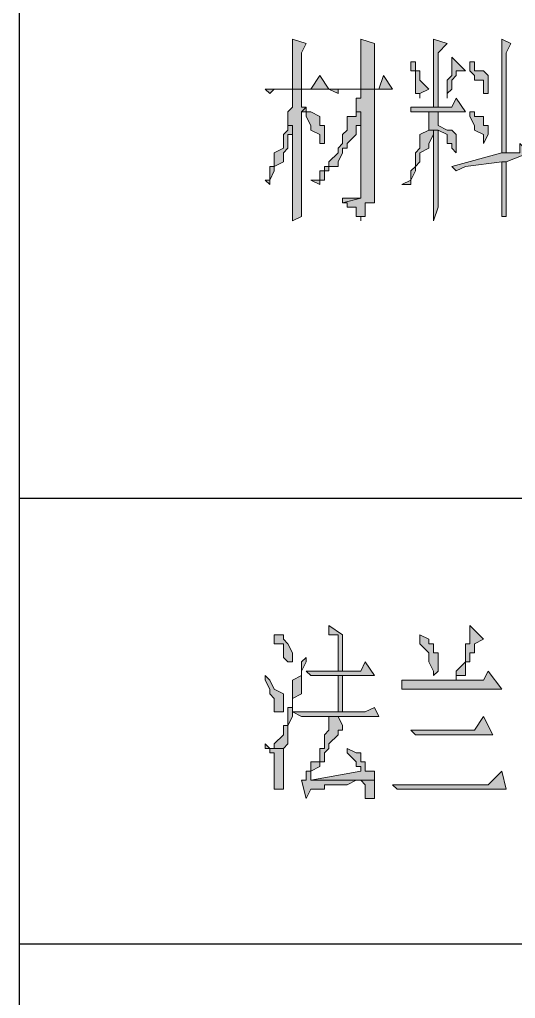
# Model space of a CAD drawing. Header units: millimetres. Extents: x 20 to 821, y 1 to 1134.
# Drawn here: x 557.64 to 577.26, y 827.96 to 866.71 of the extents above; entities that cross this region are included whole.
import ezdxf

# ---------------------------------------------------------------- set-up
doc = ezdxf.new("R2010")
doc.units = ezdxf.units.MM
doc.layers.add('1', color=7, linetype='Continuous')

msp = doc.modelspace()

# ---------------------------------------------------------------- hatches: boundary and pattern name
h = msp.add_hatch(color=0)
h.dxf.hatch_style = 2
h.paths.add_polyline_path([(568.44, 865.941732), (568.44, 863.961732), (568.8, 863.961732), (568.8, 865.401732), (568.98, 865.761732)])
h = msp.add_hatch(color=0)
h.dxf.hatch_style = 2
h.paths.add_polyline_path([(571.14, 865.941732), (571.14, 863.961732), (571.68, 863.961732), (571.68, 865.761732)])
h = msp.add_hatch(color=0)
h.dxf.hatch_style = 2
h.paths.add_polyline_path([(574.02, 865.941732), (574.02, 863.241732), (574.2, 863.241732), (574.2, 865.401732), (574.56, 865.761732)])
h = msp.add_hatch(color=0)
h.dxf.hatch_style = 2
h.paths.add_polyline_path([(576.72, 865.941732), (576.72, 861.801732), (576.72, 861.621732), (576.72, 861.441732), (576.9, 861.441732), (576.9, 865.401732), (577.08, 865.761732)])
h = msp.add_hatch(color=0)
h.dxf.hatch_style = 2
h.paths.add_polyline_path([(573.12, 865.041732), (573.12, 864.681732), (573.3, 864.681732), (573.3, 863.781732), (573.48, 863.781732), (573.48, 863.601732), (573.48, 863.781732), (573.84, 863.961732), (573.48, 864.321732), (573.48, 864.681732), (573.3, 864.681732), (573.3, 865.041732)])
h = msp.add_hatch(color=0)
h.dxf.hatch_style = 2
h.paths.add_polyline_path([(574.74, 865.221732), (574.74, 864.501732), (574.56, 864.321732), (574.56, 863.601732), (574.56, 863.781732), (574.74, 863.961732), (574.74, 864.321732), (574.92, 864.501732), (574.92, 864.681732), (575.28, 864.681732)])
h = msp.add_hatch(color=0)
h.dxf.hatch_style = 2
h.paths.add_polyline_path([(575.46, 865.041732), (575.46, 864.681732), (575.64, 864.501732), (575.64, 864.321732), (576, 864.321732), (576, 863.781732), (576.18, 863.781732), (576.18, 864.501732), (576, 864.681732), (575.64, 864.681732), (575.64, 865.041732)])
h = msp.add_hatch(color=0)
h.dxf.hatch_style = 2
h.paths.add_polyline_path([(569.52, 864.501732), (569.16, 863.961732), (567.36, 863.961732), (567.54, 863.781732), (567.72, 863.961732), (569.88, 863.961732)])
h = msp.add_hatch(color=0)
h.dxf.hatch_style = 2
h.paths.add_polyline_path([(572.04, 864.501732), (571.86, 863.961732), (569.88, 863.961732), (570.24, 863.781732), (570.24, 863.961732), (571.14, 863.961732), (572.4, 863.961732)])
h = msp.add_hatch(color=0)
h.dxf.hatch_style = 2
h.paths.add_polyline_path([(568.8, 863.961732), (568.44, 863.961732), (568.44, 863.781732), (568.44, 863.241732), (568.26, 863.061732), (568.26, 862.521732), (568.44, 862.521732), (568.44, 859.641732), (568.44, 859.461732), (568.44, 858.741732), (568.8, 858.921732), (568.8, 863.061732), (568.98, 863.241732), (568.8, 863.241732)])
h = msp.add_hatch(color=0)
h.dxf.hatch_style = 2
h.paths.add_polyline_path([(571.68, 863.961732), (571.14, 863.961732), (571.14, 863.781732), (571.14, 863.601732), (570.96, 863.601732), (570.96, 863.061732), (571.14, 863.061732), (571.14, 859.641732), (570.42, 859.461732), (570.6, 859.461732), (570.6, 859.281732), (570.96, 859.281732), (570.96, 858.921732), (571.14, 858.921732), (571.14, 858.741732), (571.14, 858.921732), (571.32, 858.921732), (571.32, 859.461732), (571.68, 859.461732)])
h = msp.add_hatch(color=0)
h.dxf.hatch_style = 2
h.paths.add_polyline_path([(574.92, 863.601732), (574.74, 863.241732), (573.12, 863.241732), (573.12, 863.061732), (575.28, 863.061732)])
h = msp.add_hatch(color=0)
h.dxf.hatch_style = 2
h.paths.add_polyline_path([(568.98, 863.241732), (568.8, 863.061732), (568.98, 863.061732), (568.98, 862.881732), (569.16, 862.521732), (569.16, 862.341732), (569.52, 862.161732), (569.52, 861.801732), (569.7, 861.801732), (569.7, 862.521732), (569.52, 862.521732), (569.52, 862.881732), (569.16, 863.061732), (568.98, 863.061732)])
h = msp.add_hatch(color=0)
h.dxf.hatch_style = 2
h.paths.add_polyline_path([(570.96, 863.061732), (570.96, 862.881732), (570.6, 862.881732), (570.6, 862.341732), (570.42, 862.161732), (570.42, 861.801732), (570.24, 861.621732), (570.24, 861.441732), (569.88, 861.081732), (569.88, 860.901732), (569.7, 860.901732), (569.7, 860.721732), (569.52, 860.721732), (569.52, 860.361732), (569.16, 860.361732), (569.52, 860.181732), (569.52, 860.361732), (569.7, 860.361732), (569.7, 860.721732), (569.88, 860.721732), (569.88, 860.901732), (570.24, 860.901732), (570.24, 861.081732), (570.42, 861.441732), (570.42, 861.621732), (570.6, 861.621732), (570.6, 861.801732), (570.96, 862.161732), (570.96, 862.521732), (571.14, 862.521732), (571.14, 863.061732)])
h = msp.add_hatch(color=0)
h.dxf.hatch_style = 2
h.paths.add_polyline_path([(574.2, 863.061732), (573.84, 863.061732), (573.84, 862.881732), (573.84, 862.341732), (574.2, 862.341732), (574.56, 862.161732), (574.56, 861.801732), (574.74, 861.801732), (574.74, 861.621732), (574.92, 861.441732), (574.92, 862.161732), (574.74, 862.341732), (574.56, 862.341732), (574.2, 862.521732)])
h = msp.add_hatch(color=0)
h.dxf.hatch_style = 2
h.paths.add_polyline_path([(575.46, 863.061732), (575.46, 862.881732), (575.64, 862.521732), (575.64, 862.341732), (576, 862.161732), (576, 861.801732), (576.18, 862.161732), (576.18, 862.521732), (576, 862.521732), (576, 862.881732), (575.64, 862.881732), (575.64, 863.061732)])
h = msp.add_hatch(color=0)
h.dxf.hatch_style = 2
h.paths.add_polyline_path([(568.26, 862.521732), (568.26, 862.341732), (568.08, 862.161732), (568.08, 861.621732), (567.72, 861.441732), (567.72, 860.901732), (567.54, 860.901732), (567.54, 860.361732), (567.36, 860.361732), (567.54, 860.181732), (567.54, 860.361732), (567.72, 860.721732), (567.72, 860.901732), (568.08, 861.081732), (568.08, 861.441732), (568.26, 861.621732), (568.26, 862.161732), (568.44, 862.161732), (568.44, 862.521732)])
h = msp.add_hatch(color=0)
h.dxf.hatch_style = 2
h.paths.add_polyline_path([(573.84, 862.341732), (573.48, 862.161732), (573.48, 861.621732), (573.3, 861.441732), (573.3, 860.901732), (573.12, 860.721732), (573.12, 860.361732), (572.76, 860.181732), (573.12, 860.181732), (573.12, 860.361732), (573.3, 860.721732), (573.3, 860.901732), (573.48, 861.081732), (573.48, 861.441732), (573.84, 861.621732), (573.84, 861.801732), (574.02, 862.161732), (574.02, 862.341732)])
h = msp.add_hatch(color=0)
h.dxf.hatch_style = 2
h.paths.add_polyline_path([(573.84, 862.341732), (574.02, 862.341732), (574.02, 862.161732), (574.02, 858.741732), (574.2, 859.281732), (574.2, 859.461732), (574.2, 859.641732), (574.2, 862.341732)])
h = msp.add_hatch(color=0)
h.dxf.hatch_style = 2
h.paths.add_polyline_path([(577.44, 861.801732), (577.44, 861.441732), (576.9, 861.441732), (576.72, 861.441732), (574.74, 860.901732), (574.92, 860.721732), (575.28, 860.901732), (576.72, 861.081732), (576.9, 861.081732), (577.8, 861.441732)])
h = msp.add_hatch(color=0)
h.dxf.hatch_style = 2
h.paths.add_polyline_path([(576.9, 861.081732), (576.72, 861.081732), (576.72, 860.901732), (576.72, 858.921732), (576.9, 858.921732), (576.9, 860.361732), (576.9, 860.721732)])
h = msp.add_hatch(color=0)
h.dxf.hatch_style = 2
h.paths.add_polyline_path([(570.42, 859.641732), (570.42, 859.461732), (571.14, 859.641732)])
h = msp.add_hatch(color=0)
h.dxf.hatch_style = 2
h.paths.add_polyline_path([(569.88, 842.721732), (569.88, 842.361732), (570.24, 842.361732), (570.24, 840.921732), (570.42, 840.921732), (570.42, 842.361732)])
h = msp.add_hatch(color=0)
h.dxf.hatch_style = 2
h.paths.add_polyline_path([(575.46, 842.721732), (575.46, 842.001732), (575.28, 842.001732), (575.28, 841.281732), (574.92, 840.921732), (574.92, 840.561732), (574.92, 840.741732), (575.28, 840.741732), (575.28, 840.921732), (575.28, 841.281732), (575.46, 841.281732), (575.46, 841.641732), (575.64, 841.641732), (575.64, 842.001732), (576, 842.181732)])
h = msp.add_hatch(color=0)
h.dxf.hatch_style = 2
h.paths.add_polyline_path([(567.72, 842.361732), (567.72, 842.001732), (568.08, 842.001732), (568.08, 841.461732), (568.26, 841.281732), (568.44, 841.281732), (568.44, 841.461732), (568.44, 841.641732), (568.26, 842.001732), (568.08, 842.181732), (568.08, 842.361732)])
h = msp.add_hatch(color=0)
h.dxf.hatch_style = 2
h.paths.add_polyline_path([(573.48, 842.361732), (573.48, 842.001732), (573.84, 841.641732), (573.84, 841.281732), (574.02, 840.921732), (574.02, 840.741732), (574.2, 840.921732), (574.2, 841.641732), (574.02, 841.641732), (574.02, 842.001732), (573.84, 842.001732), (573.84, 842.181732)])
h = msp.add_hatch(color=0)
h.dxf.hatch_style = 2
h.paths.add_polyline_path([(568.98, 841.461732), (568.8, 841.281732), (568.8, 840.741732), (568.44, 840.561732), (568.44, 839.481732), (568.26, 839.481732), (568.26, 838.761732), (568.08, 838.761732), (568.08, 838.401732), (567.72, 838.041732), (567.72, 837.861732), (567.54, 837.861732), (568.08, 837.861732), (568.26, 838.041732), (568.26, 838.761732), (568.44, 839.121732), (568.44, 839.841732), (568.8, 840.021732), (568.8, 840.921732), (568.98, 841.281732)])
h = msp.add_hatch(color=0)
h.dxf.hatch_style = 2
h.paths.add_polyline_path([(571.32, 841.281732), (571.14, 840.921732), (568.98, 840.921732), (569.16, 840.741732), (571.68, 840.741732)])
h = msp.add_hatch(color=0)
h.dxf.hatch_style = 2
h.paths.add_polyline_path([(567.36, 840.741732), (567.36, 840.561732), (567.54, 840.201732), (567.54, 840.021732), (567.72, 839.841732), (567.72, 839.301732), (568.08, 839.301732), (568.08, 840.021732), (567.72, 840.201732), (567.54, 840.561732)])
h = msp.add_hatch(color=0)
h.dxf.hatch_style = 2
h.paths.add_polyline_path([(570.24, 839.301732), (570.42, 839.301732), (570.42, 840.741732), (570.24, 840.741732)])
h = msp.add_hatch(color=0)
h.dxf.hatch_style = 2
h.paths.add_polyline_path([(576.18, 840.921732), (576, 840.561732), (572.76, 840.561732), (572.76, 840.201732), (576.72, 840.201732)])
h = msp.add_hatch(color=0)
h.dxf.hatch_style = 2
h.paths.add_polyline_path([(571.68, 839.481732), (571.32, 839.301732), (568.44, 839.301732), (568.8, 839.121732), (571.86, 839.121732)])
h = msp.add_hatch(color=0)
h.dxf.hatch_style = 2
h.paths.add_polyline_path([(570.24, 839.121732), (569.88, 839.121732), (569.88, 838.761732), (569.88, 838.581732), (569.7, 838.401732), (569.7, 837.861732), (569.52, 837.861732), (569.52, 837.321732), (569.16, 837.321732), (569.16, 836.961732), (568.98, 836.961732), (568.98, 836.601732), (568.8, 836.601732), (568.98, 835.881732), (569.16, 836.241732), (569.7, 836.241732), (569.7, 836.421732), (570.6, 836.421732), (570.96, 836.601732), (569.16, 836.601732), (569.16, 836.961732), (569.52, 837.141732), (569.52, 837.321732), (569.7, 837.321732), (569.7, 837.681732), (569.88, 837.861732), (569.88, 838.041732), (570.24, 838.401732), (570.24, 838.581732), (570.42, 838.581732), (570.42, 838.761732)])
h = msp.add_hatch(color=0)
h.dxf.hatch_style = 2
h.paths.add_polyline_path([(576, 839.121732), (575.64, 838.581732), (573.12, 838.581732), (573.3, 838.401732), (576.36, 838.401732)])
h = msp.add_hatch(color=0)
h.dxf.hatch_style = 2
h.paths.add_polyline_path([(567.36, 838.041732), (567.36, 837.861732), (567.54, 837.861732), (567.54, 837.681732), (567.72, 837.681732), (567.72, 836.241732), (568.08, 836.241732), (568.08, 836.601732), (568.08, 836.961732), (568.08, 837.861732), (567.54, 837.861732)])
h = msp.add_hatch(color=0)
h.dxf.hatch_style = 2
h.paths.add_polyline_path([(570.6, 837.861732), (570.6, 837.681732), (570.96, 837.321732), (570.96, 837.141732), (571.14, 837.141732), (571.14, 836.961732), (569.16, 836.601732), (571.68, 836.601732), (571.68, 836.961732), (571.32, 836.961732), (571.32, 837.141732), (571.32, 837.321732), (571.14, 837.321732), (571.14, 837.681732), (570.96, 837.681732)])
h = msp.add_hatch(color=0)
h.dxf.hatch_style = 2
h.paths.add_polyline_path([(576.72, 836.961732), (576.18, 836.421732), (572.4, 836.421732), (572.58, 836.241732), (576.9, 836.241732)])
h = msp.add_hatch(color=0)
h.dxf.hatch_style = 2
h.paths.add_polyline_path([(571.68, 836.601732), (571.14, 836.601732), (571.32, 836.421732), (571.32, 835.881732), (571.68, 835.881732)])

# ---------------------------------------------------------------- linework, layer by layer
at = {"layer": '1', "color": 0, "lineweight": 25}
for points in [[(557.64, 0.501732), (557.64, 1133.601732)], [(557.64, 847.761732), (821.16, 847.761732)], [(557.64, 830.121732), (821.16, 830.121732)]]:
    msp.add_lwpolyline(points, dxfattribs=at)
at = {"layer": '1', "color": 0, "lineweight": 5}
for points in [[(568.44, 865.941732), (568.44, 863.961732), (568.8, 863.961732), (568.8, 865.401732), (568.98, 865.761732), (568.44, 865.941732)], [(571.14, 865.941732), (571.14, 863.961732), (571.68, 863.961732), (571.68, 865.761732), (571.14, 865.941732)], [(574.02, 865.941732), (574.02, 863.241732), (574.2, 863.241732), (574.2, 865.401732), (574.56, 865.761732), (574.02, 865.941732)], [(576.72, 865.941732), (576.72, 861.801732), (576.72, 861.621732), (576.72, 861.441732), (576.9, 861.441732), (576.9, 865.401732), (577.08, 865.761732), (576.72, 865.941732)], [(573.12, 865.041732), (573.12, 864.681732), (573.3, 864.681732), (573.3, 863.781732), (573.48, 863.781732), (573.48, 863.601732), (573.48, 863.781732), (573.84, 863.961732), (573.48, 864.321732), (573.48, 864.681732), (573.3, 864.681732), (573.3, 865.041732), (573.12, 865.041732)], [(574.74, 865.221732), (574.74, 864.501732), (574.56, 864.321732), (574.56, 863.601732), (574.56, 863.781732), (574.74, 863.961732), (574.74, 864.321732), (574.92, 864.501732), (574.92, 864.681732), (575.28, 864.681732), (574.74, 865.221732)], [(575.46, 865.041732), (575.46, 864.681732), (575.64, 864.501732), (575.64, 864.321732), (576, 864.321732), (576, 863.781732), (576.18, 863.781732), (576.18, 864.501732), (576, 864.681732), (575.64, 864.681732), (575.64, 865.041732), (575.46, 865.041732)], [(569.52, 864.501732), (569.16, 863.961732), (567.36, 863.961732), (567.54, 863.781732), (567.72, 863.961732), (569.88, 863.961732), (569.52, 864.501732)], [(572.04, 864.501732), (571.86, 863.961732), (569.88, 863.961732), (570.24, 863.781732), (570.24, 863.961732), (571.14, 863.961732), (572.4, 863.961732), (572.04, 864.501732)], [(568.8, 863.961732), (568.44, 863.961732), (568.44, 863.781732), (568.44, 863.241732), (568.26, 863.061732), (568.26, 862.521732), (568.44, 862.521732), (568.44, 859.641732), (568.44, 859.461732), (568.44, 858.741732), (568.8, 858.921732), (568.8, 863.061732), (568.98, 863.241732), (568.8, 863.241732), (568.8, 863.961732)], [(571.68, 863.961732), (571.14, 863.961732), (571.14, 863.781732), (571.14, 863.601732), (570.96, 863.601732), (570.96, 863.061732), (571.14, 863.061732), (571.14, 859.641732), (570.42, 859.461732), (570.6, 859.461732), (570.6, 859.281732), (570.96, 859.281732), (570.96, 858.921732), (571.14, 858.921732), (571.14, 858.741732), (571.14, 858.921732), (571.32, 858.921732), (571.32, 859.461732), (571.68, 859.461732), (571.68, 863.961732)], [(574.92, 863.601732), (574.74, 863.241732), (573.12, 863.241732), (573.12, 863.061732), (575.28, 863.061732), (574.92, 863.601732)], [(568.98, 863.241732), (568.8, 863.061732), (568.98, 863.061732), (568.98, 862.881732), (569.16, 862.521732), (569.16, 862.341732), (569.52, 862.161732), (569.52, 861.801732), (569.7, 861.801732), (569.7, 862.521732), (569.52, 862.521732), (569.52, 862.881732), (569.16, 863.061732), (568.98, 863.061732), (568.98, 863.241732)], [(570.96, 863.061732), (570.96, 862.881732), (570.6, 862.881732), (570.6, 862.341732), (570.42, 862.161732), (570.42, 861.801732), (570.24, 861.621732), (570.24, 861.441732), (569.88, 861.081732), (569.88, 860.901732), (569.7, 860.901732), (569.7, 860.721732), (569.52, 860.721732), (569.52, 860.361732), (569.16, 860.361732), (569.52, 860.181732), (569.52, 860.361732), (569.52, 860.361732), (569.7, 860.361732), (569.7, 860.721732), (569.88, 860.721732), (569.88, 860.901732), (570.24, 860.901732), (570.24, 861.081732), (570.42, 861.441732), (570.42, 861.621732), (570.6, 861.621732), (570.6, 861.801732), (570.96, 862.161732), (570.96, 862.521732), (571.14, 862.521732), (571.14, 863.061732), (570.96, 863.061732)], [(574.2, 863.061732), (573.84, 863.061732), (573.84, 862.881732), (573.84, 862.341732), (574.2, 862.341732), (574.56, 862.161732), (574.56, 861.801732), (574.74, 861.801732), (574.74, 861.621732), (574.92, 861.441732), (574.92, 862.161732), (574.74, 862.341732), (574.56, 862.341732), (574.2, 862.521732), (574.2, 863.061732)], [(575.46, 863.061732), (575.46, 862.881732), (575.64, 862.521732), (575.64, 862.341732), (576, 862.161732), (576, 861.801732), (576.18, 862.161732), (576.18, 862.521732), (576, 862.521732), (576, 862.881732), (575.64, 862.881732), (575.64, 863.061732), (575.46, 863.061732)], [(568.26, 862.521732), (568.26, 862.341732), (568.08, 862.161732), (568.08, 861.621732), (567.72, 861.441732), (567.72, 860.901732), (567.54, 860.901732), (567.54, 860.361732), (567.36, 860.361732), (567.54, 860.181732), (567.54, 860.361732), (567.72, 860.721732), (567.72, 860.901732), (568.08, 861.081732), (568.08, 861.441732), (568.08, 861.441732), (568.26, 861.621732), (568.26, 862.161732), (568.44, 862.161732), (568.44, 862.521732), (568.26, 862.521732)], [(573.84, 862.341732), (573.48, 862.161732), (573.48, 861.621732), (573.3, 861.441732), (573.3, 860.901732), (573.12, 860.721732), (573.12, 860.361732), (572.76, 860.181732), (573.12, 860.181732), (573.12, 860.361732), (573.3, 860.721732), (573.3, 860.901732), (573.48, 861.081732), (573.48, 861.441732), (573.48, 861.441732), (573.84, 861.621732), (573.84, 861.801732), (574.02, 862.161732), (574.02, 862.341732), (573.84, 862.341732)], [(573.84, 862.341732), (574.02, 862.341732), (574.02, 862.161732), (574.02, 858.741732), (574.2, 859.281732), (574.2, 859.461732), (574.2, 859.641732), (574.2, 862.341732), (573.84, 862.341732)], [(577.44, 861.801732), (577.44, 861.441732), (576.9, 861.441732), (576.72, 861.441732), (574.74, 860.901732), (574.92, 860.721732), (575.28, 860.901732), (576.72, 861.081732), (576.9, 861.081732), (577.8, 861.441732), (577.44, 861.801732)], [(576.9, 861.081732), (576.72, 861.081732), (576.72, 860.901732), (576.72, 858.921732), (576.9, 858.921732), (576.9, 860.361732), (576.9, 860.721732), (576.9, 861.081732)], [(570.42, 859.641732), (570.42, 859.461732), (571.14, 859.641732), (570.42, 859.641732)], [(569.88, 842.721732), (569.88, 842.361732), (570.24, 842.361732), (570.24, 840.921732), (570.42, 840.921732), (570.42, 842.361732), (569.88, 842.721732)], [(575.46, 842.721732), (575.46, 842.001732), (575.28, 842.001732), (575.28, 841.281732), (574.92, 840.921732), (574.92, 840.561732), (574.92, 840.741732), (575.28, 840.741732), (575.28, 840.921732), (575.28, 841.281732), (575.46, 841.281732), (575.46, 841.641732), (575.64, 841.641732), (575.64, 842.001732), (576, 842.181732), (575.46, 842.721732)], [(567.72, 842.361732), (567.72, 842.001732), (568.08, 842.001732), (568.08, 841.461732), (568.26, 841.281732), (568.44, 841.281732), (568.44, 841.461732), (568.44, 841.641732), (568.26, 842.001732), (568.08, 842.181732), (568.08, 842.361732), (567.72, 842.361732)], [(573.48, 842.361732), (573.48, 842.001732), (573.84, 841.641732), (573.84, 841.281732), (574.02, 840.921732), (574.02, 840.741732), (574.2, 840.921732), (574.2, 841.641732), (574.02, 841.641732), (574.02, 841.641732), (574.02, 842.001732), (573.84, 842.001732), (573.84, 842.181732), (573.48, 842.361732)], [(568.98, 841.461732), (568.8, 841.281732), (568.8, 840.741732), (568.44, 840.561732), (568.44, 839.481732), (568.26, 839.481732), (568.26, 838.761732), (568.08, 838.761732), (568.08, 838.401732), (567.72, 838.041732), (567.72, 837.861732), (567.54, 837.861732), (568.08, 837.861732), (568.26, 838.041732), (568.26, 838.761732), (568.44, 839.121732), (568.44, 839.841732), (568.8, 840.021732), (568.8, 840.921732), (568.98, 841.281732), (568.98, 841.461732)], [(571.32, 841.281732), (571.14, 840.921732), (568.98, 840.921732), (569.16, 840.741732), (571.68, 840.741732), (571.32, 841.281732)], [(567.36, 840.741732), (567.36, 840.561732), (567.54, 840.201732), (567.54, 840.021732), (567.72, 839.841732), (567.72, 839.301732), (568.08, 839.301732), (568.08, 840.021732), (567.72, 840.201732), (567.54, 840.561732), (567.36, 840.741732)], [(570.24, 839.301732), (570.42, 839.301732), (570.42, 840.741732), (570.24, 840.741732), (570.24, 839.301732)], [(576.18, 840.921732), (576, 840.561732), (572.76, 840.561732), (572.76, 840.201732), (576.72, 840.201732), (576.18, 840.921732)], [(571.68, 839.481732), (571.32, 839.301732), (568.44, 839.301732), (568.8, 839.121732), (571.86, 839.121732), (571.68, 839.481732)], [(570.24, 839.121732), (569.88, 839.121732), (569.88, 838.761732), (569.88, 838.581732), (569.7, 838.401732), (569.7, 837.861732), (569.52, 837.861732), (569.52, 837.321732), (569.16, 837.321732), (569.16, 836.961732), (568.98, 836.961732), (568.98, 836.601732), (568.8, 836.601732), (568.98, 835.881732), (568.98, 835.881732), (569.16, 836.241732), (569.7, 836.241732), (569.7, 836.421732), (570.6, 836.421732), (570.96, 836.601732), (569.16, 836.601732), (569.16, 836.961732), (569.52, 837.141732), (569.52, 837.321732), (569.7, 837.321732), (569.7, 837.681732), (569.88, 837.861732), (569.88, 838.041732), (570.24, 838.401732), (570.24, 838.581732), (570.42, 838.581732), (570.42, 838.761732), (570.24, 839.121732)], [(576, 839.121732), (575.64, 838.581732), (573.12, 838.581732), (573.3, 838.401732), (576.36, 838.401732), (576, 839.121732)], [(567.36, 838.041732), (567.36, 837.861732), (567.54, 837.861732), (567.54, 837.681732), (567.72, 837.681732), (567.72, 836.241732), (568.08, 836.241732), (568.08, 836.601732), (568.08, 836.961732), (568.08, 837.861732), (567.54, 837.861732), (567.36, 838.041732)], [(570.6, 837.861732), (570.6, 837.681732), (570.96, 837.321732), (570.96, 837.141732), (571.14, 837.141732), (571.14, 836.961732), (569.16, 836.601732), (571.68, 836.601732), (571.68, 836.961732), (571.32, 836.961732), (571.32, 837.141732), (571.32, 837.321732), (571.14, 837.321732), (571.14, 837.681732), (570.96, 837.681732), (570.96, 837.681732), (570.6, 837.861732)], [(576.72, 836.961732), (576.18, 836.421732), (572.4, 836.421732), (572.58, 836.241732), (576.9, 836.241732), (576.72, 836.961732)], [(571.68, 836.601732), (571.14, 836.601732), (571.32, 836.421732), (571.32, 835.881732), (571.68, 835.881732), (571.68, 836.601732)]]:
    msp.add_lwpolyline(points, dxfattribs=at)

doc.saveas('drawing.dxf')
